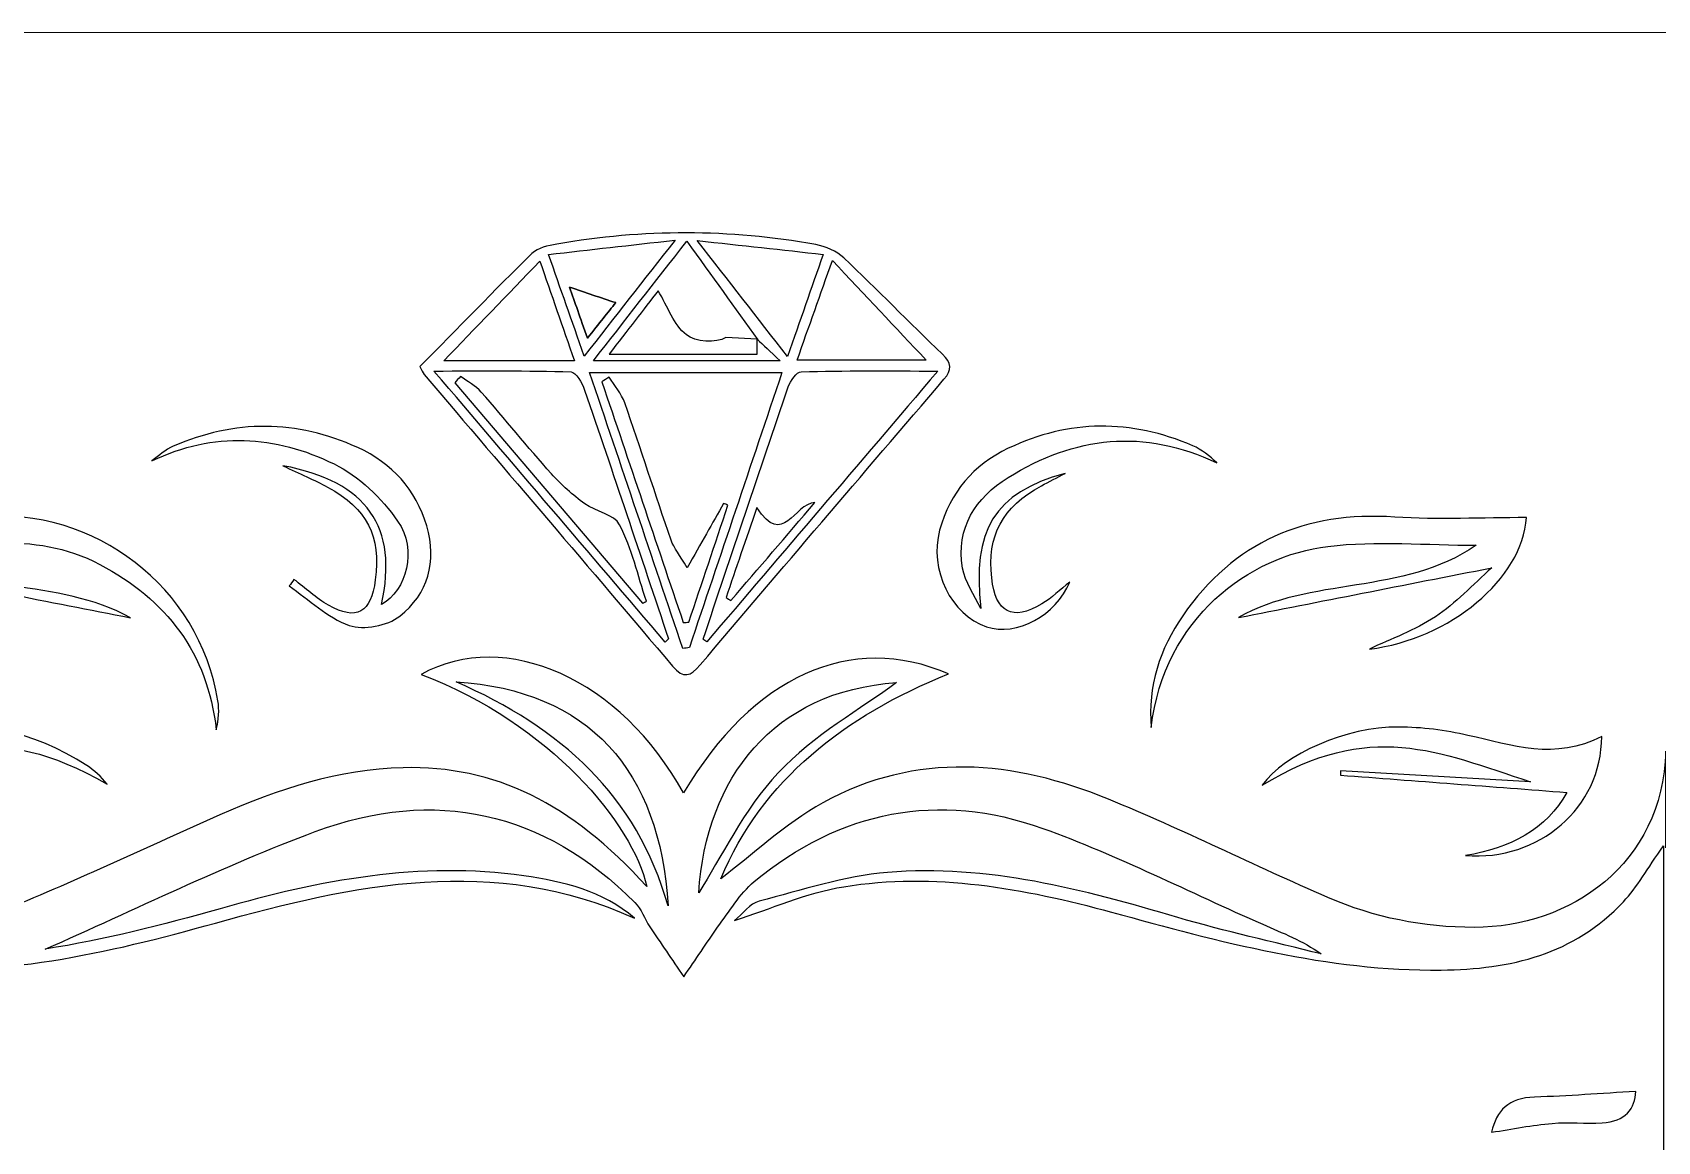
# Model space of a CAD drawing. Header units: millimetres. Extents: x -20 to 20, y -19.5 to 20.5.
# Drawn here: x -5.05 to 7.82, y 11.69 to 20.47 of the extents above; entities that cross this region are included whole.
import ezdxf

# ---------------------------------------------------------------- set-up
doc = ezdxf.new("R2010")
doc.units = ezdxf.units.MM
doc.header["$MEASUREMENT"] = 0
doc.layers.add('Layer 1', color=7, linetype='Continuous')

msp = doc.modelspace()

# ---------------------------------------------------------------- linework, layer by layer
at = {"layer": 'Layer 1', "color": 250, "lineweight": 18}
msp.add_open_spline([(17.0177, 20.4697), (17.0177, 20.4697), (-16.9823, 20.4697), (-16.9823, 20.4697), (-18.6346, 20.4697), (-19.9823, 19.122), (-19.9823, 17.4697), (-19.9823, 17.4697), (-19.9823, -16.5303), (-19.9823, -16.5303), (-19.9823, -18.1826), (-18.6346, -19.5303), (-16.9823, -19.5303), (-16.9823, -19.5303), (17.0177, -19.5303), (17.0177, -19.5303), (18.67, -19.5303), (20.0177, -18.1826), (20.0177, -16.5303), (20.0177, -16.5303), (20.0177, 17.4697), (20.0177, 17.4697), (20.0177, 19.122), (18.67, 20.4697), (17.0177, 20.4697)], degree=3, knots=[0, 0, 0, 0, 0.125, 0.125, 0.125, 0.25, 0.25, 0.25, 0.375, 0.375, 0.375, 0.5, 0.5, 0.5, 0.625, 0.625, 0.625, 0.75, 0.75, 0.75, 0.875, 0.875, 0.875, 1, 1, 1, 1], dxfattribs=at)
at = {"layer": 'Layer 1', "color": 250}
for points, knots in [([(-1.9846, 17.8235), (-1.6836, 18.129), (-1.3944, 18.4282), (-1.097, 18.7188), (-1.0508, 18.764), (-0.9689, 18.7816), (-0.9005, 18.7936), (-0.2168, 18.9139), (0.468, 18.9125), (1.1506, 18.7905), (1.2292, 18.7763), (1.3157, 18.7386), (1.3728, 18.6846), (1.6374, 18.4352), (1.8907, 18.1734), (2.1535, 17.9219), (2.2269, 17.8514), (2.2329, 17.8002), (2.1662, 17.7233), (1.521, 16.9705), (0.8768, 16.2166), (0.2344, 15.4609), (0.1589, 15.372), (0.1039, 15.3488), (0.0164, 15.4521), (-0.6373, 16.2236), (-1.2949, 16.9916), (-1.9507, 17.7614), (-1.963, 17.7759), (-1.9697, 17.7956), (-1.9846, 17.8235)], [0, 0, 0, 0, 0.1, 0.1, 0.1, 0.2, 0.2, 0.2, 0.3, 0.3, 0.3, 0.4, 0.4, 0.4, 0.5, 0.5, 0.5, 0.6, 0.6, 0.6, 0.7, 0.7, 0.7, 0.8, 0.8, 0.8, 0.9, 0.9, 0.9, 1, 1, 1, 1]), ([(0.0362, 18.8257), (-0.3272, 18.7845), (-0.6359, 18.7495), (-0.9661, 18.7121), (-0.8694, 18.437), (-0.783, 18.1921), (-0.6832, 17.9075), (-0.438, 18.2204), (-0.2178, 18.5019), (0.0362, 18.8257)], [0, 0, 0, 0, 0.3333333, 0.3333333, 0.3333333, 0.6666667, 0.6666667, 0.6666667, 1, 1, 1, 1]), ([(0.687, 18.0415), (0.687, 18.0415), (0.6927, 18.0355), (0.6927, 18.0355), (0.5106, 18.2881), (0.3286, 18.5407), (0.1293, 18.8173), (-0.1297, 18.4853), (-0.3607, 18.1893), (-0.6105, 17.8694), (-0.6105, 17.8694), (0.8684, 17.8694), (0.8684, 17.8694), (0.7865, 17.947), (0.7364, 17.9942), (0.687, 18.0415)], [0, 0, 0, 0, 0.2, 0.2, 0.2, 0.4, 0.4, 0.4, 0.6, 0.6, 0.6, 0.8, 0.8, 0.8, 1, 1, 1, 1]), ([(0.9269, 17.9039), (1.0271, 18.19), (1.1146, 18.4412), (1.2091, 18.7125), (0.8804, 18.7488), (0.5713, 18.7827), (0.2115, 18.8226), (0.4644, 18.4977), (0.6842, 18.2158), (0.9269, 17.9039)], [0, 0, 0, 0, 0.3333333, 0.3333333, 0.3333333, 0.6666667, 0.6666667, 0.6666667, 1, 1, 1, 1]), ([(1.0028, 17.8761), (1.0028, 17.8761), (2.0244, 17.8761), (2.0244, 17.8761), (1.7828, 18.1325), (1.5411, 18.3897), (1.2822, 18.6642), (1.1862, 18.3922), (1.0984, 18.1445), (1.0028, 17.8761)], [0, 0, 0, 0, 0.3333333, 0.3333333, 0.3333333, 0.6666667, 0.6666667, 0.6666667, 1, 1, 1, 1]), ([(-0.7611, 17.8697), (-0.8557, 18.1431), (-0.9428, 18.395), (-1.0342, 18.6585), (-1.2942, 18.3893), (-1.5429, 18.1311), (-1.7951, 17.8697), (-1.7951, 17.8697), (-0.7611, 17.8697), (-0.7611, 17.8697)], [0, 0, 0, 0, 0.3333333, 0.3333333, 0.3333333, 0.6666667, 0.6666667, 0.6666667, 1, 1, 1, 1]), ([(-0.6582, 18.0491), (-0.715, 18.212), (-0.7573, 18.3334), (-0.7986, 18.4519), (-0.6688, 18.4085), (-0.5573, 18.3715), (-0.4335, 18.3302), (-0.4948, 18.2537), (-0.5626, 18.1683), (-0.6582, 18.0491)], [0, 0, 0, 0, 0.3333333, 0.3333333, 0.3333333, 0.6666667, 0.6666667, 0.6666667, 1, 1, 1, 1]), ([(0.687, 18.0415), (0.687, 18.0415), (0.687, 17.9229), (0.687, 17.9229), (0.687, 17.9229), (-0.486, 17.9229), (-0.486, 17.9229), (-0.3403, 18.1113), (-0.2126, 18.2757), (-0.0973, 18.4246), (-0.0204, 18.2965), (0.0266, 18.1533), (0.1257, 18.0753), (0.1966, 18.0196), (0.3635, 18.0076), (0.4393, 18.0545), (0.4393, 18.0545), (0.687, 18.0415), (0.687, 18.0415)], [0, 0, 0, 0, 0.1666667, 0.1666667, 0.1666667, 0.3333333, 0.3333333, 0.3333333, 0.5, 0.5, 0.5, 0.6666667, 0.6666667, 0.6666667, 0.8333333, 0.8333333, 0.8333333, 1, 1, 1, 1]), ([(-0.0418, 15.6419), (-0.033, 15.6507), (-0.0238, 15.6592), (-0.0154, 15.668), (-0.2358, 16.3252), (-0.4556, 16.9825), (-0.68, 17.6383), (-0.699, 17.694), (-0.7491, 17.7812), (-0.7869, 17.7822), (-1.1333, 17.7935), (-1.4801, 17.7889), (-1.8731, 17.7889), (-1.2398, 17.0467), (-0.6408, 16.3443), (-0.0418, 15.6419)], [0, 0, 0, 0, 0.2, 0.2, 0.2, 0.4, 0.4, 0.4, 0.6, 0.6, 0.6, 0.8, 0.8, 0.8, 1, 1, 1, 1]), ([(0.0982, 15.5915), (0.1152, 15.5936), (0.1325, 15.5961), (0.1494, 15.5982), (0.3928, 16.3207), (0.6359, 17.0431), (0.8832, 17.7783), (0.8832, 17.7783), (-0.6408, 17.7783), (-0.6408, 17.7783), (-0.39, 17.0361), (-0.1459, 16.3136), (0.0982, 15.5915)], [0, 0, 0, 0, 0.25, 0.25, 0.25, 0.5, 0.5, 0.5, 0.75, 0.75, 0.75, 1, 1, 1, 1]), ([(2.1175, 17.7889), (1.7186, 17.7889), (1.3771, 17.7924), (1.0363, 17.7833), (0.9996, 17.7822), (0.9491, 17.711), (0.9326, 17.6626), (0.705, 16.9976), (0.4821, 16.3309), (0.2581, 15.6648), (0.2679, 15.6581), (0.2782, 15.6514), (0.288, 15.6447), (0.8842, 16.3436), (1.4804, 17.0421), (2.1175, 17.7889)], [0, 0, 0, 0, 0.2, 0.2, 0.2, 0.4, 0.4, 0.4, 0.6, 0.6, 0.6, 0.8, 0.8, 0.8, 1, 1, 1, 1]), ([(-0.2217, 15.9501), (-0.2217, 15.9501), (-1.7072, 17.6953), (-1.7072, 17.6953), (-1.6928, 17.7123), (-1.678, 17.7292), (-1.6631, 17.7461), (-1.6078, 17.7052), (-1.5432, 17.6727), (-1.4987, 17.6223), (-1.3107, 17.4089), (-1.1322, 17.1873), (-0.9431, 16.9753), (-0.8648, 16.8871), (-0.7741, 16.807), (-0.6789, 16.7379), (-0.591, 16.674), (-0.4439, 16.6529), (-0.403, 16.5721), (-0.3067, 16.383), (-0.2584, 16.1696), (-0.1903, 15.9657), (-0.2009, 15.9604), (-0.2115, 15.9554), (-0.2217, 15.9501)], [0, 0, 0, 0, 0.125, 0.125, 0.125, 0.25, 0.25, 0.25, 0.375, 0.375, 0.375, 0.5, 0.5, 0.5, 0.625, 0.625, 0.625, 0.75, 0.75, 0.75, 0.875, 0.875, 0.875, 1, 1, 1, 1]), ([(-0.4854, 17.741), (-0.4434, 17.6733), (-0.3881, 17.6102), (-0.3623, 17.5368), (-0.236, 17.1759), (-0.12, 16.8118), (0.0049, 16.4502), (0.0268, 16.3867), (0.0727, 16.3313), (0.1323, 16.2301), (0.2431, 16.4255), (0.3316, 16.5825), (0.4205, 16.7395), (0.4321, 16.7353), (0.4434, 16.731), (0.4547, 16.7268), (0.3517, 16.4178), (0.2487, 16.1084), (0.1457, 15.799), (0.1309, 15.7987), (0.1161, 15.7983), (0.1012, 15.7976), (-0.1136, 16.4329), (-0.3284, 17.0683), (-0.5433, 17.7033), (-0.5239, 17.716), (-0.5048, 17.7283), (-0.4854, 17.741)], [0, 0, 0, 0, 0.1111111, 0.1111111, 0.1111111, 0.2222222, 0.2222222, 0.2222222, 0.3333333, 0.3333333, 0.3333333, 0.4444444, 0.4444444, 0.4444444, 0.5555556, 0.5555556, 0.5555556, 0.6666667, 0.6666667, 0.6666667, 0.7777778, 0.7777778, 0.7777778, 0.8888889, 0.8888889, 0.8888889, 1, 1, 1, 1]), ([(0.3728, 13.3859), (0.2864, 13.2582), (0.1996, 13.1305), (0.1054, 12.9915), (0.0098, 13.1315), (-0.0773, 13.2596), (-0.1644, 13.3876), (-0.2032, 13.4522), (-0.2308, 13.5277), (-0.2823, 13.5795), (-1.0051, 14.3059), (-1.8669, 14.4929), (-2.8127, 14.1415), (-3.5409, 13.8709), (-4.2401, 13.5234), (-4.952, 13.2102), (-4.4817, 13.2864), (-4.0221, 13.4003), (-3.5673, 13.5305), (-2.7792, 13.7559), (-1.9848, 13.9087), (-1.1614, 13.7909), (-0.8456, 13.7457), (-0.5373, 13.673), (-0.2854, 13.4564), (-1.3974, 13.9616), (-2.5034, 13.7245), (-3.6037, 13.4173), (-4.4627, 13.177), (-5.3273, 12.9788), (-6.2259, 13.0673), (-6.8859, 13.1326), (-7.3918, 13.4416), (-7.6384, 14.0904), (-7.7252, 14.3183), (-7.747, 14.55), (-7.6486, 14.785), (-7.6454, 14.4287), (-7.5343, 14.1182), (-7.2937, 13.8529), (-7.05, 13.5838), (-6.7402, 13.448), (-6.3906, 13.4017), (-6.004, 13.3506), (-5.6163, 13.3806), (-5.2564, 13.528), (-4.6878, 13.7612), (-4.1311, 14.0233), (-3.5694, 14.2731), (-3.1062, 14.4791), (-2.6289, 14.634), (-2.1167, 14.647), (-1.3917, 14.665), (-0.7874, 14.3676), (-0.1881, 13.7072), (-0.2957, 14.1983), (-0.9518, 14.9974), (-1.9745, 15.3861), (-1.3032, 15.7576), (-0.3913, 15.3459), (0.1037, 14.4477), (0.6487, 15.3706), (1.4301, 15.7251), (2.2016, 15.39), (1.3772, 15.0584), (0.7253, 14.55), (0.3997, 13.7683), (0.642, 13.9521), (0.9024, 14.2011), (1.2068, 14.3694), (1.9466, 14.7776), (2.7174, 14.7067), (3.4702, 14.3976), (4.0566, 14.1567), (4.6249, 13.8716), (5.2073, 13.6194), (5.5746, 13.4607), (5.9608, 13.3823), (6.3658, 13.383), (7.1247, 13.3841), (7.8556, 13.879), (7.8828, 14.7786), (7.8828, 14.7786), (7.8828, 14.0117), (7.8828, 14.0117), (8.05, 14.1853), (8.213, 14.2929), (8.2352, 14.5327), (8.3202, 15.4556), (8.4194, 16.3778), (8.5143, 17.2999), (8.5199, 17.3578), (8.5305, 17.4146), (8.5425, 17.4996), (8.8773, 17.385), (9.1464, 17.1997), (9.404, 16.9983), (9.8209, 16.6723), (10.1529, 16.2688), (10.432, 15.8225), (10.5092, 15.699), (10.5847, 15.6786), (10.7226, 15.7078), (11.4906, 15.8726), (12.2583, 15.9001), (13.0171, 15.6486), (13.0912, 15.6242), (13.1632, 15.5946), (13.2566, 15.5593), (12.9854, 15.2252), (12.7275, 14.9074), (12.4689, 14.5899), (12.1136, 14.1539), (11.7683, 13.7087), (11.3968, 13.2871), (11.2246, 13.092), (11.2292, 12.8884), (11.2391, 12.6662), (11.5111, 12.6327), (11.7245, 12.7008), (11.9337, 12.8789), (12.5786, 13.4282), (13.2429, 13.9552), (13.8998, 14.4911), (13.9707, 14.5486), (14.0426, 14.6054), (14.1354, 14.6799), (14.2966, 14.2996), (14.3996, 13.9214), (14.3944, 13.5344), (14.3876, 13.0666), (14.3323, 12.5988), (14.2776, 12.1335), (14.2617, 12.0005), (14.2815, 11.9338), (14.3958, 11.8619), (15.0861, 11.4272), (15.6538, 10.8741), (16.0178, 10.1318), (16.0355, 10.0966), (16.0524, 10.0606), (16.0669, 10.0235), (16.0715, 10.0123), (16.0676, 9.9978), (16.0676, 9.96), (15.7236, 9.9241), (15.3772, 9.887), (15.0304, 9.8517), (14.4374, 9.7918), (13.8451, 9.7198), (13.251, 9.6799), (12.9829, 9.6619), (12.7874, 9.5565), (12.6223, 9.3413), (12.7642, 9.1681), (12.9152, 9.0319), (13.1776, 9.01), (14.1206, 8.9306), (15.0618, 8.8259), (16.0037, 8.7299), (16.0224, 8.7278), (16.0401, 8.7176), (16.1156, 8.6911), (15.9275, 8.3986), (15.7832, 8.0864), (15.5606, 7.8483), (15.228, 7.4938), (14.8512, 7.1773), (14.4709, 6.8729), (14.3206, 6.7533), (14.2476, 6.676), (14.2942, 6.4654), (14.4642, 5.6971), (14.4684, 4.928), (14.2039, 4.1734), (14.1908, 4.136), (14.1777, 4.0983), (14.1622, 4.0619), (14.1576, 4.051), (14.1446, 4.0443), (14.1153, 4.0168), (13.8998, 4.1914), (13.68, 4.3682), (13.462, 4.5463), (12.9441, 4.9693), (12.4184, 5.3838), (11.9129, 5.8209), (11.7136, 5.9931), (11.5069, 6.0488), (11.2419, 6.0118), (11.2356, 5.8054), (11.2148, 5.6124), (11.3792, 5.4177), (11.9814, 4.7047), (12.5624, 3.9741), (13.1515, 3.2499), (13.1804, 3.2142), (13.2076, 3.1775), (13.251, 3.1218), (12.8665, 2.9581), (12.4763, 2.8537), (12.0762, 2.8597), (11.6215, 2.8664), (11.1664, 2.9179), (10.7152, 2.9779), (10.5713, 2.9973), (10.5053, 2.9733), (10.4309, 2.8554), (9.9994, 2.1714), (9.4519, 1.607), (8.7167, 1.2443), (8.6659, 1.2193), (8.6123, 1.1988), (8.5347, 1.1653), (8.4889, 1.6073), (8.444, 2.0254), (8.4017, 2.4438), (8.3449, 3.004), (8.2814, 3.5635), (8.2398, 4.1247), (8.2229, 4.3509), (8.0708, 4.4705), (7.9452, 4.6193), (7.9043, 4.6677), (7.8553, 4.7315), (7.8553, 4.788), (7.8556, 7.1999), (7.8609, 9.6115), (7.8651, 12.0231), (7.8662, 12.6718), (7.8651, 13.3206), (7.8651, 14.029), (7.7353, 13.8459), (7.6556, 13.7023), (7.5469, 13.5859), (7.1575, 13.1686), (6.653, 13.0504), (6.1034, 13.0447), (5.2034, 13.0359), (4.3487, 13.2698), (3.4921, 13.5037), (2.7985, 13.6928), (2.0916, 13.8215), (1.3723, 13.7051), (1.0773, 13.6575), (0.7955, 13.5291), (0.5076, 13.4374), (0.5722, 13.4899), (0.629, 13.5711), (0.702, 13.5901), (1.0382, 13.6783), (1.3758, 13.7894), (1.7187, 13.818), (2.5086, 13.884), (3.266, 13.6833), (4.0177, 13.4614), (4.392, 13.3509), (4.7748, 13.2677), (5.1537, 13.1724), (5.0066, 13.2772), (4.8468, 13.3389), (4.6905, 13.4074), (4.1102, 13.6617), (3.5433, 13.9528), (2.9488, 14.1666), (2.1209, 14.4643), (1.3437, 14.308), (0.6625, 13.745), (0.5464, 13.649), (0.4684, 13.5069), (0.3728, 13.3859)], [0, 0, 0, 0, 0.0111111, 0.0111111, 0.0111111, 0.0222222, 0.0222222, 0.0222222, 0.0333333, 0.0333333, 0.0333333, 0.0444444, 0.0444444, 0.0444444, 0.0555556, 0.0555556, 0.0555556, 0.0666667, 0.0666667, 0.0666667, 0.0777778, 0.0777778, 0.0777778, 0.0888889, 0.0888889, 0.0888889, 0.1, 0.1, 0.1, 0.1111111, 0.1111111, 0.1111111, 0.1222222, 0.1222222, 0.1222222, 0.1333333, 0.1333333, 0.1333333, 0.1444444, 0.1444444, 0.1444444, 0.1555556, 0.1555556, 0.1555556, 0.1666667, 0.1666667, 0.1666667, 0.1777778, 0.1777778, 0.1777778, 0.1888889, 0.1888889, 0.1888889, 0.2, 0.2, 0.2, 0.2111111, 0.2111111, 0.2111111, 0.2222222, 0.2222222, 0.2222222, 0.2333333, 0.2333333, 0.2333333, 0.2444444, 0.2444444, 0.2444444, 0.2555556, 0.2555556, 0.2555556, 0.2666667, 0.2666667, 0.2666667, 0.2777778, 0.2777778, 0.2777778, 0.2888889, 0.2888889, 0.2888889, 0.3, 0.3, 0.3, 0.3111111, 0.3111111, 0.3111111, 0.3222222, 0.3222222, 0.3222222, 0.3333333, 0.3333333, 0.3333333, 0.3444444, 0.3444444, 0.3444444, 0.3555556, 0.3555556, 0.3555556, 0.3666667, 0.3666667, 0.3666667, 0.3777778, 0.3777778, 0.3777778, 0.3888889, 0.3888889, 0.3888889, 0.4, 0.4, 0.4, 0.4111111, 0.4111111, 0.4111111, 0.4222222, 0.4222222, 0.4222222, 0.4333333, 0.4333333, 0.4333333, 0.4444444, 0.4444444, 0.4444444, 0.4555556, 0.4555556, 0.4555556, 0.4666667, 0.4666667, 0.4666667, 0.4777778, 0.4777778, 0.4777778, 0.4888889, 0.4888889, 0.4888889, 0.5, 0.5, 0.5, 0.5111111, 0.5111111, 0.5111111, 0.5222222, 0.5222222, 0.5222222, 0.5333333, 0.5333333, 0.5333333, 0.5444444, 0.5444444, 0.5444444, 0.5555556, 0.5555556, 0.5555556, 0.5666667, 0.5666667, 0.5666667, 0.5777778, 0.5777778, 0.5777778, 0.5888889, 0.5888889, 0.5888889, 0.6, 0.6, 0.6, 0.6111111, 0.6111111, 0.6111111, 0.6222222, 0.6222222, 0.6222222, 0.6333333, 0.6333333, 0.6333333, 0.6444444, 0.6444444, 0.6444444, 0.6555556, 0.6555556, 0.6555556, 0.6666667, 0.6666667, 0.6666667, 0.6777778, 0.6777778, 0.6777778, 0.6888889, 0.6888889, 0.6888889, 0.7, 0.7, 0.7, 0.7111111, 0.7111111, 0.7111111, 0.7222222, 0.7222222, 0.7222222, 0.7333333, 0.7333333, 0.7333333, 0.7444444, 0.7444444, 0.7444444, 0.7555556, 0.7555556, 0.7555556, 0.7666667, 0.7666667, 0.7666667, 0.7777778, 0.7777778, 0.7777778, 0.7888889, 0.7888889, 0.7888889, 0.8, 0.8, 0.8, 0.8111111, 0.8111111, 0.8111111, 0.8222222, 0.8222222, 0.8222222, 0.8333333, 0.8333333, 0.8333333, 0.8444444, 0.8444444, 0.8444444, 0.8555556, 0.8555556, 0.8555556, 0.8666667, 0.8666667, 0.8666667, 0.8777778, 0.8777778, 0.8777778, 0.8888889, 0.8888889, 0.8888889, 0.9, 0.9, 0.9, 0.9111111, 0.9111111, 0.9111111, 0.9222222, 0.9222222, 0.9222222, 0.9333333, 0.9333333, 0.9333333, 0.9444444, 0.9444444, 0.9444444, 0.9555556, 0.9555556, 0.9555556, 0.9666667, 0.9666667, 0.9666667, 0.9777778, 0.9777778, 0.9777778, 0.9888889, 0.9888889, 0.9888889, 1, 1, 1, 1]), ([(-2.9819, 16.1391), (-2.8912, 16.0699), (-2.8066, 15.9895), (-2.7081, 15.9338), (-2.4859, 15.8082), (-2.3695, 15.8752), (-2.3374, 16.1345), (-2.294, 16.4862), (-2.4009, 16.6975), (-2.7152, 16.869), (-2.821, 16.9265), (-2.9329, 16.9741), (-3.0687, 17.0387), (-2.3995, 16.9127), (-2.1536, 16.554), (-2.2883, 15.9391), (-2.0908, 16.0534), (-2.0022, 16.3705), (-2.161, 16.6009), (-2.2866, 16.7826), (-2.4679, 16.9565), (-2.6644, 17.0528), (-3.1287, 17.2807), (-3.6158, 17.3128), (-4.1069, 17.0771), (-4.0508, 17.1166), (-3.9993, 17.1664), (-3.9379, 17.1932), (-3.4504, 17.4045), (-2.9614, 17.4052), (-2.4771, 17.1826), (-2.2047, 17.0574), (-2.0167, 16.8517), (-1.9306, 16.5621), (-1.846, 16.2788), (-1.92, 16.0234), (-2.144, 15.8477), (-2.2414, 15.7715), (-2.4302, 15.7344), (-2.5441, 15.7743), (-2.7177, 15.835), (-2.8623, 15.9782), (-3.0193, 16.0865), (-3.0069, 16.1038), (-2.9946, 16.1214), (-2.9819, 16.1391)], [0, 0, 0, 0, 0.0666667, 0.0666667, 0.0666667, 0.1333333, 0.1333333, 0.1333333, 0.2, 0.2, 0.2, 0.2666667, 0.2666667, 0.2666667, 0.3333333, 0.3333333, 0.3333333, 0.4, 0.4, 0.4, 0.4666667, 0.4666667, 0.4666667, 0.5333333, 0.5333333, 0.5333333, 0.6, 0.6, 0.6, 0.6666667, 0.6666667, 0.6666667, 0.7333333, 0.7333333, 0.7333333, 0.8, 0.8, 0.8, 0.8666667, 0.8666667, 0.8666667, 0.9333333, 0.9333333, 0.9333333, 1, 1, 1, 1]), ([(2.4574, 15.9078), (2.3907, 16.5297), (2.559, 16.8236), (3.1248, 16.9777), (3.0624, 16.9453), (2.9996, 16.9135), (2.9375, 16.8797), (2.6285, 16.7117), (2.5064, 16.4846), (2.5438, 16.1498), (2.5741, 15.8764), (2.7086, 15.8048), (2.941, 15.9445), (3.0193, 15.9917), (3.086, 16.0577), (3.1619, 16.118), (3.0567, 15.8538), (2.7396, 15.6845), (2.5032, 15.7631), (2.2235, 15.8559), (2.0467, 16.2164), (2.1318, 16.5294), (2.2136, 16.8278), (2.3988, 17.0444), (2.6757, 17.1767), (3.158, 17.4074), (3.6473, 17.4067), (4.1366, 17.1975), (4.2079, 17.1672), (4.2699, 17.1153), (4.3278, 17.0606), (3.751, 17.3372), (3.1996, 17.2737), (2.674, 16.9453), (2.4175, 16.7851), (2.2584, 16.5484), (2.3138, 16.2284), (2.3332, 16.1166), (2.4076, 16.0143), (2.4574, 15.9078)], [0, 0, 0, 0, 0.0769231, 0.0769231, 0.0769231, 0.1538462, 0.1538462, 0.1538462, 0.2307692, 0.2307692, 0.2307692, 0.3076923, 0.3076923, 0.3076923, 0.3846154, 0.3846154, 0.3846154, 0.4615385, 0.4615385, 0.4615385, 0.5384615, 0.5384615, 0.5384615, 0.6153846, 0.6153846, 0.6153846, 0.6923077, 0.6923077, 0.6923077, 0.7692308, 0.7692308, 0.7692308, 0.8461538, 0.8461538, 0.8461538, 0.9230769, 0.9230769, 0.9230769, 1, 1, 1, 1]), ([(0.6845, 16.7091), (0.893, 16.3806), (0.9763, 16.7408), (1.1438, 16.7465), (0.9181, 16.4833), (0.6983, 16.2275), (0.4789, 15.9714), (0.4658, 15.9792), (0.4527, 15.9873), (0.44, 15.995), (0.518, 16.2236), (0.5963, 16.4522), (0.6845, 16.7091)], [0, 0, 0, 0, 0.25, 0.25, 0.25, 0.5, 0.5, 0.5, 0.75, 0.75, 0.75, 1, 1, 1, 1]), ([(-6.5707, 16.577), (-6.1974, 16.5956), (-5.8305, 16.602), (-5.4661, 16.6341), (-4.5581, 16.7135), (-3.7312, 16.0795), (-3.5844, 15.1771), (-3.5724, 15.1045), (-3.5763, 15.0293), (-3.5971, 14.9478), (-3.6662, 15.5588), (-3.9915, 15.9769), (-4.5196, 16.2577), (-5.0477, 16.5389), (-5.6048, 16.3949), (-6.1579, 16.3716), (-5.5772, 16.0136), (-4.8481, 16.1536), (-4.2769, 15.8351), (-4.9214, 15.9614), (-5.5832, 16.0908), (-6.2246, 16.2164), (-6.1562, 16.0026), (-5.917, 15.8305), (-5.3102, 15.5906), (-5.8993, 15.6276), (-6.4373, 16.0601), (-6.5707, 16.577)], [0, 0, 0, 0, 0.1111111, 0.1111111, 0.1111111, 0.2222222, 0.2222222, 0.2222222, 0.3333333, 0.3333333, 0.3333333, 0.4444444, 0.4444444, 0.4444444, 0.5555556, 0.5555556, 0.5555556, 0.6666667, 0.6666667, 0.6666667, 0.7777778, 0.7777778, 0.7777778, 0.8888889, 0.8888889, 0.8888889, 1, 1, 1, 1]), ([(3.8075, 14.9659), (3.7775, 15.2911), (3.8777, 15.5903), (4.0576, 15.851), (4.4605, 16.4348), (5.0271, 16.6796), (5.7355, 16.6324), (6.0815, 16.6091), (6.4308, 16.6281), (6.7783, 16.6281), (6.7497, 16.1455), (6.1718, 15.6629), (5.5351, 15.5871), (5.7076, 15.6689), (5.8963, 15.7356), (6.0586, 15.8425), (6.2188, 15.9483), (6.3518, 16.0951), (6.5052, 16.2309), (5.805, 16.0933), (5.1371, 15.9617), (4.499, 15.8362), (5.0595, 16.16), (5.7986, 16.0108), (6.3817, 16.4091), (5.9898, 16.4091), (5.5933, 16.4468), (5.2066, 16.4002), (4.5861, 16.3262), (3.9088, 15.8354), (3.8075, 14.9659)], [0, 0, 0, 0, 0.1, 0.1, 0.1, 0.2, 0.2, 0.2, 0.3, 0.3, 0.3, 0.4, 0.4, 0.4, 0.5, 0.5, 0.5, 0.6, 0.6, 0.6, 0.7, 0.7, 0.7, 0.8, 0.8, 0.8, 0.9, 0.9, 0.9, 1, 1, 1, 1]), ([(-0.0194, 13.5531), (-0.0822, 14.6241), (-0.6449, 15.2612), (-1.6983, 15.3276), (-0.8696, 14.9642), (-0.2664, 14.4294), (-0.0194, 13.5531)], [0, 0, 0, 0, 0.5, 0.5, 0.5, 1, 1, 1, 1]), ([(0.224, 13.6575), (0.399, 13.9298), (0.5782, 14.3144), (0.854, 14.6079), (1.1334, 14.9053), (1.5084, 15.1127), (1.7903, 15.3216), (0.811, 15.2535), (0.2829, 14.5659), (0.224, 13.6575)], [0, 0, 0, 0, 0.3333333, 0.3333333, 0.3333333, 0.6666667, 0.6666667, 0.6666667, 1, 1, 1, 1]), ([(-6.8819, 14.4505), (-6.7345, 14.1608), (-6.4431, 14.0116), (-6.0388, 13.9587), (-6.6173, 13.8645), (-7.1631, 14.3291), (-7.1641, 14.8936), (-6.7666, 14.6858), (-6.3905, 14.8428), (-6.0074, 14.9299), (-5.5103, 15.0428), (-5.0489, 14.9391), (-4.6234, 14.666), (-4.5621, 14.6269), (-4.5095, 14.5743), (-4.4622, 14.5182), (-5.3643, 15.0343), (-5.8127, 14.7701), (-6.5986, 14.5355), (-6.1093, 14.5641), (-5.6197, 14.5926), (-5.1304, 14.6216), (-5.1297, 14.6092), (-5.129, 14.5972), (-5.1283, 14.5849), (-5.7156, 14.5397), (-6.303, 14.4949), (-6.8819, 14.4505)], [0, 0, 0, 0, 0.1111111, 0.1111111, 0.1111111, 0.2222222, 0.2222222, 0.2222222, 0.3333333, 0.3333333, 0.3333333, 0.4444444, 0.4444444, 0.4444444, 0.5555556, 0.5555556, 0.5555556, 0.6666667, 0.6666667, 0.6666667, 0.7777778, 0.7777778, 0.7777778, 0.8888889, 0.8888889, 0.8888889, 1, 1, 1, 1]), ([(7.3756, 14.8956), (7.3731, 14.3276), (6.8789, 13.9074), (6.2961, 13.9515), (6.6478, 14.0108), (6.9392, 14.159), (7.1001, 14.4518), (6.5053, 14.4969), (5.9056, 14.5428), (5.3055, 14.5883), (5.3062, 14.5996), (5.3069, 14.6109), (5.3073, 14.6222), (5.3073, 14.6222), (6.8108, 14.5354), (6.8108, 14.5354), (6.0753, 14.777), (5.5394, 15.0289), (4.685, 14.5086), (4.8638, 14.7552), (5.3503, 14.9714), (5.7669, 14.9693), (5.9504, 14.9686), (6.1366, 14.9443), (6.3155, 14.9033), (6.6633, 14.824), (7.0059, 14.7019), (7.3756, 14.8956)], [0, 0, 0, 0, 0.1111111, 0.1111111, 0.1111111, 0.2222222, 0.2222222, 0.2222222, 0.3333333, 0.3333333, 0.3333333, 0.4444444, 0.4444444, 0.4444444, 0.5555556, 0.5555556, 0.5555556, 0.6666667, 0.6666667, 0.6666667, 0.7777778, 0.7777778, 0.7777778, 0.8888889, 0.8888889, 0.8888889, 1, 1, 1, 1]), ([(7.6447, 12.0842), (7.6411, 11.9505), (7.5614, 11.844), (7.3783, 11.8345), (7.2471, 11.8278), (7.1141, 11.8426), (6.9832, 11.8309), (6.8248, 11.8172), (6.6675, 11.7858), (6.5031, 11.7607), (6.5383, 11.9315), (6.6392, 12.0338), (6.8438, 12.0391), (7.1074, 12.0461), (7.3702, 12.068), (7.6447, 12.0842)], [0, 0, 0, 0, 0.2, 0.2, 0.2, 0.4, 0.4, 0.4, 0.6, 0.6, 0.6, 0.8, 0.8, 0.8, 1, 1, 1, 1])]:
    msp.add_open_spline(points, degree=3, knots=knots, dxfattribs=at)
at = {"layer": 'Layer 1', "color": 7}
msp.add_open_spline([(-0.6582, 18.0491), (-0.5626, 18.1683), (-0.4948, 18.2537), (-0.4335, 18.3302), (-0.5573, 18.3715), (-0.6688, 18.4085), (-0.7986, 18.4519), (-0.7573, 18.3334), (-0.715, 18.212), (-0.6582, 18.0491)], degree=3, knots=[0, 0, 0, 0, 0.3333333, 0.3333333, 0.3333333, 0.6666667, 0.6666667, 0.6666667, 1, 1, 1, 1], dxfattribs=at)

doc.saveas('drawing.dxf')
